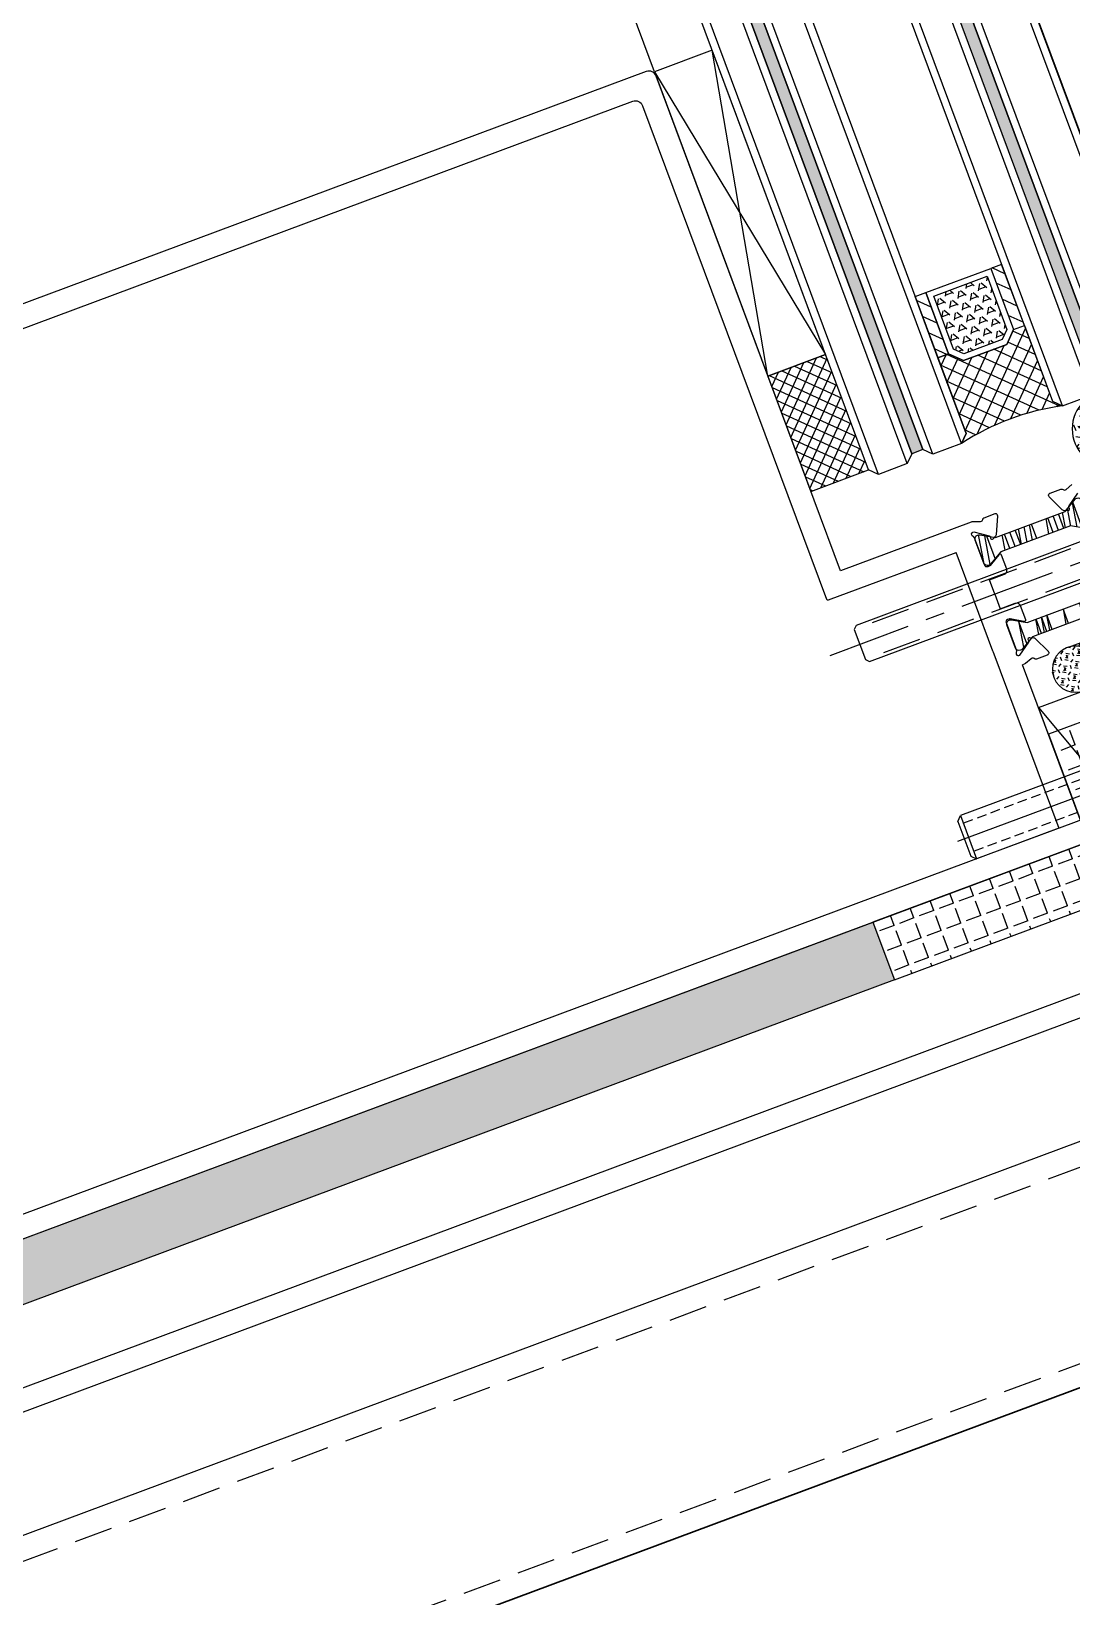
# Model space of a CAD drawing. Extents: x 12199666 to 24617114, y 1197707 to 2548648.
# Drawn here: x 12330368.5 to 12330503.7, y 1272062.9 to 1272266.3 of the extents above; entities that cross this region are included whole.
import ezdxf

# ---------------------------------------------------------------- set-up
doc = ezdxf.new("R2010")
doc.units = 0
doc.header["$LTSCALE"] = 10
doc.header["$MEASUREMENT"] = 0
for name, pattern in [('TX-PLAN-T1-F11$0$CENTER', [2, 1.25, -0.25, 0.25, -0.25]), ('TX-PLAN-T1-F11$0$CENTER2', [1.125, 0.75, -0.125, 0.125, -0.125]), ('TX-PLAN-T1-F11$0$DASHED', [0.75, 0.5, -0.25]), ('TX-PLAN-T1-F11$0$HIDDEN', [0.375, 0.25, -0.125])]:
    doc.linetypes.add(name, pattern=pattern)
for name, color, linetype in [('TX-PLAN-T1-F11$0$01', 1, 'Continuous'), ('TX-PLAN-T1-F11$0$F-Alum', 4, 'Continuous'), ('TX-PLAN-T1-F11$0$F-Bolt', 32, 'Continuous'), ('TX-PLAN-T1-F11$0$F-dashed line', 8, 'TX-PLAN-T1-F11$0$DASHED'), ('TX-PLAN-T1-F11$0$F-Glass', 5, 'Continuous'), ('TX-PLAN-T1-F11$0$F-Glazing', 8, 'Continuous'), ('TX-PLAN-T1-F11$0$F-Misc', 1, 'Continuous'), ('TX-PLAN-T1-F11$0$F-seslants', 8, 'Continuous'), ('TX-PLAN-T1-F11$0$F_MISC', 8, 'Continuous'), ('TX-PLAN-T1-F11$0$HAT', 155, 'Continuous'), ('TX-PLAN-T1-F11$0$Hatch', 8, 'Continuous'), ('TX-PLAN-T1-F11$0$Hatch @ 1 VP1', 8, 'Continuous'), ('TX-PLAN-T1-F11$0$Hatch @ 1 VPModel', 8, 'Continuous'), ('TX-PLAN-T1-F11$0$PJ', 4, 'Continuous'), ('TX-PLAN-T1-F11$0$TC', 4, 'Continuous'), ('TX-PLAN-T1-F11$0$中心线', 1, 'TX-PLAN-T1-F11$0$CENTER2'), ('TX-PLAN-T1-F11$0$虚线', 8, 'TX-PLAN-T1-F11$0$HIDDEN'), ('TX-PLAN-T1-F11$0$螺栓钉类', 241, 'Continuous')]:
    doc.layers.add(name, color=color, linetype=linetype)
doc.layers.add('TX-PLAN-T1-F11$0$_EDO-ALUMINIUM-SECTION', color=90, linetype='Continuous', lineweight=30)
doc.layers.add('TX-PLAN-T1-F11$0$幕墙线', color=114, linetype='Continuous', lineweight=30)
pattern_1 = [(30.0159999972559, (7246.22157835518, 83575.31519769797), (-1.375665006030534, 2.381185795183361), [2, -0.7500000000000002]), (120.0160000000013, (7246.22157835518, 83575.31519769797), (-2.381185795183363, -1.375665006030534), [1.999999999999999, -0.7499999999999996])]

# ---------------------------------------------------------------- blocks, each defined once
blk = doc.blocks.new('*U170')
at = {"layer": 'TX-PLAN-T1-F11$0$HAT'}
h = blk.add_hatch(dxfattribs=at)
h.set_pattern_fill('ANSI33', color=256, scale=0.8333333333333334)
h.set_pattern_definition([(45, (-71600.10462562989, -19870.70319001427), (-1.870886691889406, 1.870886691889406), []), (45, (-71598.23373812989, -19870.70319001427), (-1.870886691889406, 1.870886691889406), [1.322916666666667, -0.6614583333333337])])
edge = h.paths.add_edge_path()
edge.add_arc((5, 18.47060166783501), 19.13538936034043, 254.8530260690202, 285.14697393097975, ccw=False)
edge.add_line((0, -5.921189464667496e-16), (0, -7.911287266330572))
edge.add_arc((5, -8.171557151248035), 5.006769458742329, 2.979783772836811, 177.0202162271633, ccw=False)
edge.add_line((10, -7.911287266330572), (10, -8.881784197001252e-16))
h = blk.add_hatch(dxfattribs=at)
h.set_pattern_fill('HEX', color=256, scale=0.8333333333333334)
h.set_pattern_definition([(0, (-71600.10462562989, -19870.70319001427), (0, 1.374815), [0.79375, -1.5875]), (120, (-71600.10462562989, -19870.70319001427), (-1.190624715503903, -0.6874074999999996), [0.7937499999999992, -1.587499999999998]), (59.99999999999999, (-71599.31087562989, -19870.70319001427), (-1.190624715503903, 0.6874075000000001), [0.7937499999999998, -1.5875])])
edge = h.paths.add_edge_path()
edge.add_arc((5, -8.17155715124803), 5.006769458742329, 0, 360)
at = {"layer": 'TX-PLAN-T1-F11$0$01'}
blk.add_lwpolyline([(10, -5.921189464667496e-16, -0.1329575385010826), (0, -5.921189464667496e-16), (0, -7.911287266330572, -0.9492999147649731), (10, -7.911287266330572)], format="xyb", close=True, dxfattribs=at)
blk.add_circle((5, -8.17155715124803), 5.006769458742329, dxfattribs=at)
blk = doc.blocks.new('*U163')
at = {"linetype": 'Continuous'}
for points in [[(-39.56000000512402, 1.000000000547189), (-39.55999974921176, 715.1501505394342), (-41.07999974921176, 715.1501505388864), (-41.08000000512402, 0.9999999999995453)], [(-14.04000000000174, 1.000000001268106), (-14.03999974408948, 715.1501505401551), (-15.55999974408948, 715.150150540155), (-15.56000000000174, 1.000000001268219)]]:
    blk.add_hatch(color=4, dxfattribs=at).paths.add_polyline_path(points)
at = {"layer": 'TX-PLAN-T1-F11$0$TC'}
h = blk.add_hatch(dxfattribs=at)
h.set_pattern_fill('ANSI31', color=256, scale=0.5, style=0)
h.set_pattern_definition([(45, (41571.46289831595, 2291.421798867439), (-1.122532015133644, 1.122532015133644), [])])
h.paths.add_polyline_path([(-32.06000000512402, 19.99999538405465), (-32.06000001701294, 11.49999538405465), (-33.56000002024346, 11.49999538405465), (-33.56000000835455, 19.99999538405465)])
h = blk.add_hatch(dxfattribs=at)
h.set_pattern_fill('HONEY', color=256, scale=0.3, style=0)
h.set_pattern_definition([(0, (41571.46289831595, 2291.421798879027), (1.42875, 0.8248889999999999), [0.9524999999999999, -1.905]), (120, (41571.46289831595, 2291.421798879027), (-1.428749829302342, 0.8248892956570172), [0.9524999999999981, -1.904999999999996]), (59.99999999999999, (41571.46289831595, 2291.421798879027), (1.706976584081587e-07, 1.649778295657017), [-1.905, 0.9524999999999999])])
h.paths.add_polyline_path([(-24.89137084665388, 10.79999538405756), (-23.8599999967523, 11.83136623395914), (-23.8599999967523, 19.19999538405902), (-31.26000000836619, 19.19999538405902), (-31.26000000836619, 11.83136623395914), (-30.22862915846461, 10.79999538405756)])
h = blk.add_hatch(dxfattribs=at)
h.set_pattern_fill('ANSI31', color=256, scale=0.5, style=0)
h.set_pattern_definition([(45, (41571.46289831595, 2291.421798879027), (-1.122532015133644, 1.122532015133644), [])])
h.paths.add_polyline_path([(-23.06000000865286, 19.99999538405465), (-23.05999999676395, 11.49999538405465), (-21.55999999353342, 11.49999538405465), (-21.56000000542234, 19.99999538405465)])
h = blk.add_hatch(dxfattribs=at)
h.set_pattern_fill('ANSI31', color=256, scale=0.5, style=0)
h.set_pattern_definition([(45, (41571.46289831595, 2291.421798876314), (-1.122532015133644, 1.122532015133644), [])])
h.paths.add_polyline_path([(-23.05999999999447, 19.99999538405465), (-23.05999998811283, 11.49999538405465), (-21.55999998488231, 11.49999538405465), (-21.55999999676395, 19.99999538405465)])
h = blk.add_hatch(dxfattribs=at)
h.set_pattern_fill('ANSI37', color=256, scale=0.5, style=0)
h.set_pattern_definition([(45, (41571.46289831595, 2291.421798879027), (-1.122532015133644, 1.122532015133644), []), (135, (41571.46289831595, 2291.421798879027), (-1.122532015133644, -1.122532015133644), [])])
edge = h.paths.add_edge_path()
edge.add_line((-27.560000006521, 9.999995384054653), (-30.56000000835455, 9.999995384054653))
edge.add_line((-30.56000000835455, 9.999995384054653), (-32.06000000835455, 11.49999538405465))
edge.add_line((-32.06000000835455, 11.49999538405465), (-33.56000000512402, 11.49999538405465))
edge.add_line((-33.56000000512402, 11.49999538405465), (-33.56000000512402, 1.000000001267761))
edge.add_line((-33.56000000512402, 1.000000001267761), (-34.56000000512402, 1.267761007284207e-09))
edge.add_arc((-27.56000000688844, -31.14559677375994), 31.92253433623205, 77.33320347818409, 102.66679652181591, ccw=False)
edge.add_line((-20.56000000865286, 1.267761007284207e-09), (-21.56000000865286, 1.000000001267761))
edge.add_line((-21.56000000865286, 1.000000001267761), (-21.56000000865286, 11.49999538405465))
edge.add_line((-21.56000000865286, 11.49999538405465), (-23.06000000542234, 11.49999538405465))
edge.add_line((-23.06000000542234, 11.49999538405465), (-24.56000000542234, 9.999995384054653))
edge.add_line((-24.56000000542234, 9.999995384054653), (-27.560000006521, 9.999995384054653))
at = {"color": 4, "linetype": 'Continuous'}
for points in [[(-39.56000000512402, 1.000000000547189), (-39.55999974921176, 715.1501505394342), (-41.07999974921176, 715.1501505388864), (-41.08000000512402, 0.9999999999995453)], [(-14.04000000000174, 1.000000001268106), (-14.03999974408948, 715.1501505401551), (-15.55999974408948, 715.150150540155), (-15.56000000000174, 1.000000001268219)]]:
    blk.add_lwpolyline(points, close=True, dxfattribs=at)
at = {"layer": 'TX-PLAN-T1-F11$0$F-Glass'}
for points in [[(-49.07999974921176, 715.1501505388866), (-49.08000000512402, 0.9999999999995453), (-48.08000000512402, -4.547473508864641e-13), (-42.08000000512402, -4.547473508864641e-13), (-41.08000000512402, 0.9999999999995453), (-41.07999974921176, 715.1501505388868)], [(-33.55999974921176, 715.150150540155), (-33.56000000512402, 1.000000001267765), (-34.56000000512402, 1.267764559997886e-09), (-38.56000000512402, 5.471889608088532e-10), (-39.56000000512402, 1.000000000547189), (-39.55999974921176, 715.1501505394344)], [(-21.55999974408948, 715.150150540155), (-21.55999999999447, 1.000000001267765), (-20.55999999999447, 1.267764559997886e-09), (-16.55999999999447, 1.267764559997886e-09), (-15.55999999999447, 1.000000001267765), (-15.55999974408948, 715.150150540155)], [(-14.03999974408948, 715.1501505401551), (-14.04000000000174, 1.000000001268106), (-13.04000000000174, 1.268105620511051e-09), (-9.040000000001742, 1.988681219700084e-09), (-8.040000000001742, 1.000000001988681), (-8.03999974408948, 715.150150540876)]]:
    blk.add_lwpolyline(points, dxfattribs=at)
at = {"layer": 'TX-PLAN-T1-F11$0$PJ'}
for points in [[(-32.06000000512402, 19.99999538405465), (-32.06000001701294, 11.49999538405465), (-33.56000002024346, 11.49999538405465), (-33.56000000835455, 19.99999538405465)], [(-23.06000000865286, 19.99999538405465), (-23.05999999676395, 11.49999538405465), (-21.55999999353342, 11.49999538405465), (-21.56000000542234, 19.99999538405465)], [(-23.05999999999447, 19.99999538405465), (-23.05999998811283, 11.49999538405465), (-21.55999998488231, 11.49999538405465), (-21.55999999676395, 19.99999538405465)]]:
    blk.add_lwpolyline(points, close=True, dxfattribs=at)
at = {"layer": 'TX-PLAN-T1-F11$0$PJ', "ltscale": 3}
for points in [[(-24.55999999676395, 9.999995384054653), (-23.05999999676395, 11.49999538405465), (-23.05999999676395, 19.99999538405465), (-32.06000000835455, 19.99999538405465), (-32.06000000835455, 11.49999538405465), (-30.56000000835455, 9.999995384054653)], [(-24.89137084665388, 10.79999538405756), (-23.8599999967523, 11.83136623395914), (-23.8599999967523, 19.19999538405902), (-31.26000000836619, 19.19999538405902), (-31.26000000836619, 11.83136623395914), (-30.22862915846461, 10.79999538405756)]]:
    blk.add_lwpolyline(points, close=True, dxfattribs=at)
at = {"layer": 'TX-PLAN-T1-F11$0$PJ'}
blk.add_lwpolyline([(-27.560000006521, 9.999995384054653), (-30.56000000835455, 9.999995384054653), (-32.06000000835455, 11.49999538405465), (-33.56000000512402, 11.49999538405465), (-33.56000000512402, 1.000000001267761), (-34.56000000512402, 1.267761007284207e-09, -0.1109910802000259), (-20.56000000865286, 1.267761007284207e-09), (-21.56000000865286, 1.000000001267761), (-21.56000000865286, 11.49999538405465), (-23.06000000542234, 11.49999538405465), (-24.56000000542234, 9.999995384054653)], format="xyb", close=True, dxfattribs=at)
at = {"layer": 'TX-PLAN-T1-F11$0$TC', "color": 9, "linetype": 'Continuous'}
for p, q in [((-48.08000000512402, -4.547473508864641e-13), (-48.07999974921176, 715.1501505388866)), ((-42.08000000512402, -4.547473508864641e-13), (-42.07999974921176, 715.1501505388868)), ((-38.56000000512402, 5.471889608088532e-10), (-38.55999974921176, 715.1501505394344)), ((-34.56000000512402, 1.267764559997886e-09), (-34.55999974921176, 715.150150540155)), ((-20.55999999999447, 1.267764559997886e-09), (-20.55999974408948, 715.150150540155)), ((-16.55999999999447, 1.267764559997886e-09), (-16.55999974408948, 715.150150540155)), ((-13.04000000000174, 1.268105620511051e-09), (-13.03999974408948, 715.1501505401551)), ((-9.040000000001742, 1.988681219700084e-09), (-9.03999974408948, 715.150150540876))]:
    blk.add_line(p, q, dxfattribs=at)
blk = doc.blocks.new('*U162')
at = {"layer": 'TX-PLAN-T1-F11$0$F-Misc'}
blk.add_lwpolyline([(0, -8.000024006068998), (0, 0), (-42.21253623487424, 0), (-42.21253623487424, -8.000024006068998)], close=True, dxfattribs=at)
for points in [[(0, -8.000024006068998), (-42.21253623487424, 0)], [(-42.21253623487424, -8.000024006068998), (0, 0)]]:
    blk.add_lwpolyline(points, dxfattribs=at)
blk = doc.blocks.new('TX-PLAN-T1-F11$0$qertqtwet')
at = {"layer": 'TX-PLAN-T1-F11$0$F-Glazing'}
h = blk.add_hatch(dxfattribs=at)
h.set_pattern_fill('ANSI37', color=256, angle=270.0000000000034, style=0)
h.set_pattern_definition([(315.0000000000033, (-29614.42304775224, -25731.69154979243), (1.122532015133579, 1.122532015133709), []), (45.00000000000334, (-29614.42304775224, -25731.69154979243), (-1.122532015133709, 1.122532015133579), [])])
h.paths.add_polyline_path([(-29820.57937317537, -22812.52878940574), (-29818.8122062625, -22812.52878940575), (-29818.8122062625, -22810.33161240899, 0.323428697050681), (-29824.22649746502, -22816.97082330404), (-29822.2096299913, -22816.97082330405, -0.1185157189850159), (-29821.23881053725, -22812.93261066923, -0.2818610536571748)])
h.paths.add_polyline_path([(-29822.2096299913, -22816.97082330405), (-29824.22649746502, -22816.97082330404, 0.3560576311528728), (-29818.8122062625, -22824.46540130571), (-29818.8122062625, -22821.41285720236), (-29820.57937317537, -22821.41285720236, -0.2818610536571745), (-29821.23881053725, -22821.00903593886, -0.1185157189850159)])
at = {"color": 8, "linetype": 'TX-PLAN-T1-F11$0$DASHED'}
for p, q in [((-29818.81220626278, -22814.88745477372, -46928.13187290396), (-29758.81220626278, -22814.88745477372, -46928.13187290396)), ((-29818.81220626278, -22814.88745477372, -46928.13187290396), (-29758.81220626278, -22814.88745477372, -46928.13187290396)), ((-29818.81220626278, -22819.05412144038, -46928.13187290396), (-29758.81220626278, -22819.05412144038, -46928.13187290396)), ((-29818.81220626278, -22819.05412144038, -46928.13187290396), (-29758.81220626278, -22819.05412144038, -46928.13187290396))]:
    blk.add_line(p, q, dxfattribs=at)
at = {"color": 8, "linetype": 'TX-PLAN-T1-F11$0$CENTER'}
blk.add_line((-29825.47887292947, -22816.97078810705, -46928.13187290396), (-29754.64553959612, -22816.97078810705, -46928.13187290396), dxfattribs=at)
blk.add_line((-29825.47887292947, -22816.97078810705, -46928.13187290396), (-29754.64553959612, -22816.97078810705, -46928.13187290396), dxfattribs=at)
blk.add_arc((-29816.92428280844, -22817.39850685732, -23464.06593645198), 7.314728437362906, 104.9572881810436, 255.0427118187282)
at = {"layer": 'TX-PLAN-T1-F11$0$F-Bolt', "elevation": -46928.13187290396}
blk.add_lwpolyline([(-29820.98789410364, -22820.49255707884, 0.2099352819367999), (-29819.32357117219, -22821.47078796239), (-29818.81220753584, -22821.47078810705), (-29818.81220498975, -22812.47078810705), (-29819.3235686261, -22812.47078796277, 0.2099352819368), (-29820.98789211101, -22813.44901790502, 0.1433843212667726), (-29822.08493336194, -22816.35715081947), (-29820.79994085657, -22816.35715118109), (-29820.79994120376, -22817.58442390836), (-29822.08493370902, -22817.58442354483, 0.1433843212667727)], format="xyb", close=True, dxfattribs=at)
blk.add_lwpolyline([(-29820.98789410364, -22820.49255707884, 0.2099352819367999), (-29819.32357117219, -22821.47078796239), (-29818.81220753584, -22821.47078810705), (-29818.81220498975, -22812.47078810705), (-29819.3235686261, -22812.47078796277, 0.2099352819368), (-29820.98789211101, -22813.44901790502, 0.1433843212667726), (-29822.08493336194, -22816.35715081947), (-29820.79994085657, -22816.35715118109), (-29820.79994120376, -22817.58442390836), (-29822.08493370902, -22817.58442354483, 0.1433843212667727)], format="xyb", close=True, dxfattribs=at)
blk.add_lwpolyline([(-29818.81220626278, -22819.47078810705), (-29759.22887292947, -22819.47078810705), (-29758.81220626278, -22819.05412144038), (-29758.81220626278, -22814.88745477372), (-29759.22887292947, -22814.47078810705), (-29818.81220626278, -22814.47078810705)], dxfattribs=at)
blk.add_lwpolyline([(-29818.81220626278, -22819.47078810705), (-29759.22887292947, -22819.47078810705), (-29758.81220626278, -22819.05412144038), (-29758.81220626278, -22814.88745477372), (-29759.22887292947, -22814.47078810705), (-29818.81220626278, -22814.47078810705)], dxfattribs=at)
blk = doc.blocks.new('*U341')
at = {"layer": 'TX-PLAN-T1-F11$0$Hatch @ 1 VP1'}
h = blk.add_hatch(dxfattribs=at)
h.set_pattern_fill('M_SYNTHETIC-PISA', color=256, pattern_type=2)
h.set_pattern_definition([(80.42361603529756, (60.74734227051181, 419.571008317605), (-5.916388149900571, 0.9981739626518497), []), (80.42361603529756, (61.48689078924938, 419.4462365722735), (-5.916388149900571, 0.9981739626518497), []), (80.42361603529756, (62.22643930798695, 419.321464826942), (-5.916388149900571, 0.9981739626518497), []), (80.42361603529756, (64.44508486419966, 418.9471495909476), (-5.916388149900571, 0.9981739626518497), [])])
edge = h.paths.add_edge_path()
edge.add_arc((-6.87320508075617, -1.599999999999832), 0.5000000000000772, 270.0000000000381, 300.0000000000389, ccw=False)
edge.add_line((-6.873205080755838, -2.099999999999909), (-6.900000000000205, -2.099999999999909))
edge.add_arc((-6.900000000000205, -1.599999999999909), 0.5, 180, 270, ccw=False)
edge.add_line((-7.400000000000205, -1.599999999999909), (-7.400000000000205, 1.600000000000364))
edge.add_arc((-6.900000000000205, 1.600000000000364), 0.5, 90, 180, ccw=False)
edge.add_line((-6.900000000000205, 2.100000000000364), (-6.873205080757202, 2.099999999999909))
edge.add_arc((-6.873205080757574, 1.599999999999688), 0.5000000000002212, 59.999999999965496, 89.99999999995748, ccw=False)
edge.add_line((-6.623205080757202, 2.033012701891948), (-4.833974596215853, 1))
edge.add_line((-4.833974596215853, 1), (4.833974596215398, 1))
edge.add_line((4.833974596215398, 1), (6.623205080756748, 2.033012701891948))
edge.add_arc((6.87320508075709, 1.599999999999793), 0.5000000000001159, 90.00000000003928, 120.00000000003769, ccw=False)
edge.add_line((6.873205080756748, 2.099999999999909), (6.89999999999975, 2.100000000000364))
edge.add_arc((6.89999999999975, 1.600000000000364), 0.5, 0, 90, ccw=False)
edge.add_line((7.39999999999975, 1.600000000000364), (7.39999999999975, -1.599999999999909))
edge.add_arc((6.89999999999975, -1.599999999999909), 0.5, -90, 0, ccw=False)
edge.add_line((6.89999999999975, -2.099999999999909), (6.873205080755383, -2.099999999999909))
edge.add_arc((6.873205080755718, -1.599999999999822), 0.5000000000000873, 239.99999999996152, 269.99999999996163, ccw=False)
edge.add_line((6.623205080755383, -2.033012701891948), (4.833974596216308, -1))
edge.add_line((4.833974596216308, -1), (-4.833974596216308, -1))
edge.add_line((-4.833974596216308, -1), (-6.623205080755838, -2.033012701891948))
at = {"layer": 'TX-PLAN-T1-F11$0$Hatch @ 1 VPModel'}
h = blk.add_hatch(dxfattribs=at)
h.set_pattern_fill('M_SYNTHETIC-PISA', color=256, pattern_type=2)
h.set_pattern_definition([(90, (-9.900000006500932, 423.8302261678061), (-6, 3.673940397442059e-16), []), (90, (-9.150000006500932, 423.8302261678061), (-6, 3.673940397442059e-16), []), (90, (-8.400000006500932, 423.8302261678061), (-6, 3.673940397442059e-16), []), (90, (-6.150000006500932, 423.8302261678061), (-6, 3.673940397442059e-16), [])])
edge = h.paths.add_edge_path()
edge.add_arc((-6.87320508075617, -1.599999999999832), 0.5000000000000772, 270.0000000000381, 300.0000000000389, ccw=False)
edge.add_line((-6.873205080755838, -2.099999999999909), (-6.900000000000205, -2.099999999999909))
edge.add_arc((-6.900000000000205, -1.599999999999909), 0.5, 180, 270, ccw=False)
edge.add_line((-7.400000000000205, -1.599999999999909), (-7.400000000000205, 1.600000000000364))
edge.add_arc((-6.900000000000205, 1.600000000000364), 0.5, 90, 180, ccw=False)
edge.add_line((-6.900000000000205, 2.100000000000364), (-6.873205080757202, 2.099999999999909))
edge.add_arc((-6.873205080757574, 1.599999999999688), 0.5000000000002212, 59.999999999965496, 89.99999999995748, ccw=False)
edge.add_line((-6.623205080757202, 2.033012701891948), (-4.833974596215853, 1))
edge.add_line((-4.833974596215853, 1), (4.833974596215398, 1))
edge.add_line((4.833974596215398, 1), (6.623205080756748, 2.033012701891948))
edge.add_arc((6.87320508075709, 1.599999999999793), 0.5000000000001159, 90.00000000003928, 120.00000000003769, ccw=False)
edge.add_line((6.873205080756748, 2.099999999999909), (6.89999999999975, 2.100000000000364))
edge.add_arc((6.89999999999975, 1.600000000000364), 0.5, 0, 90, ccw=False)
edge.add_line((7.39999999999975, 1.600000000000364), (7.39999999999975, -1.599999999999909))
edge.add_arc((6.89999999999975, -1.599999999999909), 0.5, -90, 0, ccw=False)
edge.add_line((6.89999999999975, -2.099999999999909), (6.873205080755383, -2.099999999999909))
edge.add_arc((6.873205080755718, -1.599999999999822), 0.5000000000000873, 239.99999999996152, 269.99999999996163, ccw=False)
edge.add_line((6.623205080755383, -2.033012701891948), (4.833974596216308, -1))
edge.add_line((4.833974596216308, -1), (-4.833974596216308, -1))
edge.add_line((-4.833974596216308, -1), (-6.623205080755838, -2.033012701891948))
blk = doc.blocks.new('TX-PLAN-T1-F11$0$A$C455C3A01')
at = {"color": 0, "linetype": 'ByBlock'}
blk.add_lwpolyline([(-6.623205080755838, -2.033012701891948, -0.1316524975873993), (-6.873205080755838, -2.099999999999909), (-6.900000000000205, -2.099999999999909, -0.414213562373095), (-7.400000000000205, -1.599999999999909), (-7.400000000000205, 1.600000000000364, -0.414213562373095), (-6.900000000000205, 2.100000000000364), (-6.873205080757202, 2.099999999999909, -0.1316524975873601), (-6.623205080757202, 2.033012701891948), (-4.833974596215853, 1), (4.833974596215398, 1), (6.623205080756748, 2.033012701891948, -0.1316524975873888), (6.873205080756748, 2.099999999999909), (6.89999999999975, 2.100000000000364, -0.4142135623730949), (7.39999999999975, 1.600000000000364), (7.39999999999975, -1.599999999999909, -0.4142135623730951), (6.89999999999975, -2.099999999999909), (6.873205080755383, -2.099999999999909, -0.1316524975873966), (6.623205080755383, -2.033012701891948), (4.833974596216308, -1), (-4.833974596216308, -1)], format="xyb", close=True, dxfattribs=at)
at = {"layer": 'TX-PLAN-T1-F11$0$Hatch'}
blk.add_blockref('*U341', (0, 0), dxfattribs=at)
blk = doc.blocks.new('*U181')
at = {"layer": 'TX-PLAN-T1-F11$0$HAT'}
h = blk.add_hatch(dxfattribs=at)
h.set_pattern_fill('ANSI33', color=256, scale=0.5)
h.set_pattern_definition([(44.99999999999999, (-42960.06277537793, -11922.42191400856), (-1.122532015133644, 1.122532015133644), []), (44.99999999999999, (-42958.94024287794, -11922.42191400856), (-1.122532015133644, 1.122532015133644), [0.7937500000000004, -0.3968750000000002])])
edge = h.paths.add_edge_path()
edge.add_arc((3, 11.082361000701), 11.48123361620425, 254.8530260690202, 285.14697393097975, ccw=False)
edge.add_line((0, -1.77635683940025e-15), (0, -4.746772359798345))
edge.add_arc((3, -4.902934290748822), 3.004061675245397, 2.979783772836811, 177.0202162271633, ccw=False)
edge.add_line((6, -4.746772359798345), (6, -1.77635683940025e-15))
h = blk.add_hatch(dxfattribs=at)
h.set_pattern_fill('HEX', color=256, scale=0.5)
h.set_pattern_definition([(0, (-42960.06277537793, -11922.42191400856), (0, 0.8248889999999994), [0.47625, -0.9525]), (120, (-42960.06277537793, -11922.42191400856), (-0.7143748293023419, -0.4124444999999997), [0.4762499999999995, -0.9524999999999989]), (59.99999999999999, (-42959.58652537793, -11922.42191400856), (-0.7143748293023419, 0.4124444999999999), [0.4762499999999997, -0.9524999999999995])])
edge = h.paths.add_edge_path()
edge.add_arc((3, -4.902934290748819), 3.004061675245397, 0, 360)
at = {"layer": 'TX-PLAN-T1-F11$0$01'}
blk.add_lwpolyline([(6, -1.77635683940025e-15, -0.1329575385010826), (0, -1.77635683940025e-15), (0, -4.746772359798345, -0.9492999147649731), (6, -4.746772359798345)], format="xyb", close=True, dxfattribs=at)
blk.add_circle((3, -4.902934290748819), 3.004061675245397, dxfattribs=at)
blk = doc.blocks.new('*U175')
at = {"layer": 'TX-PLAN-T1-F11$0$中心线', "color": 1, "linetype": 'TX-PLAN-T1-F11$0$CENTER', "ltscale": 2.357947691000002}
blk.add_line((-2.842170943040401e-14, 30.90048662063384), (2.842170943040401e-14, -4.956409502317115), dxfattribs=at)
at = {"layer": 'TX-PLAN-T1-F11$0$虚线', "linetype": 'TX-PLAN-T1-F11$0$HIDDEN', "ltscale": 0.5}
for p, q in [((-1.948286311568523, 1.13686837721616e-13), (-1.94828631156858, 30.00000000000011)), ((1.948286311568523, 1.13686837721616e-13), (1.948286311568467, 30.00000000000011))]:
    blk.add_line(p, q, dxfattribs=at)
at = {"layer": 'TX-PLAN-T1-F11$0$螺栓钉类', "color": 241, "linetype": 'Continuous'}
for p, q in [((-2.40807576862025, 30.00000000000011), (-2.999791744951636, 29.40828402366867)), ((2.99979174495158, 29.40828402366867), (-2.999791744951636, 29.40828402366867)), ((-2.999791744951636, 1.13686837721616e-13), (-2.999791744951636, 29.40828402366867)), ((2.408075768620193, 30.00000000000011), (-2.408075768620307, 30)), ((2.408075768620193, 30.00000000000011), (2.99979174495158, 29.40828402366867)), ((2.999791744951636, 1.13686837721616e-13), (2.99979174495158, 29.40828402366867)), ((-0.9100693464279175, -1), (0.5333063006401062, 0)), ((0.2446311712265015, -1), (1.688006818294525, 0))]:
    blk.add_line(p, q, dxfattribs=at)
blk.add_lwpolyline([(4.350000023841858, 0), (4.350000023841858, -1), (-4.350000023841858, -1), (-4.350000023841858, 0)], close=True, dxfattribs=at)
blk.add_lwpolyline([(-4.75, -1), (4.75, -1), (4.75, -2.319999992847443, -0.2072557309237045), (0.6600000262260437, -4.663157165050507), (0.6600000262260437, -3.379999995231628), (-0.6600000262260437, -3.379999995231628), (-0.6600000262260437, -4.663157165050507, -0.2072557309237047), (-4.75, -2.319999992847443)], format="xyb", close=True, dxfattribs=at)
blk = doc.blocks.new('*U176')
at = {"layer": 'TX-PLAN-T1-F11$0$F-Misc'}
blk.add_lwpolyline([(0, -8), (0, 0), (-22.6862628114484, 0), (-22.6862628114484, -8)], close=True, dxfattribs=at)
for points in [[(0, -8), (-22.6862628114484, 0)], [(-22.6862628114484, -8), (0, 0)]]:
    blk.add_lwpolyline(points, dxfattribs=at)
blk = doc.blocks.new('*U193')
at = {"layer": 'TX-PLAN-T1-F11$0$F-seslants'}
h = blk.add_hatch(dxfattribs=at)
h.set_pattern_fill('ANSI37', color=256, scale=9.999999999999995, angle=30.01599999542883)
h.set_pattern_definition([(75.01599999542881, (3490.544448646251, 60834.22844893679), (-1.207497580646402, 0.3231866221443672), []), (165.0159999954287, (3490.544448646251, 60834.22844893679), (-0.3231866221443678, -1.207497580646402), [])])
h.paths.add_polyline_path([(469.7937156085391, -538.542800594063), (455.9395437089261, -546.5466697196389), (459.9414782244712, -553.4737555874599), (473.7956501238514, -545.4698864619568)])
at = {"layer": 'TX-PLAN-T1-F11$0$Hatch'}
h = blk.add_hatch(dxfattribs=at)
h.set_pattern_fill('ANGLE', color=256, scale=9.999999999999996, angle=30.01599999723185)
h.set_pattern_definition(pattern_1)
h.paths.add_polyline_path([(350.2253238288686, -354.6837878837832), (354.2542751866858, -361.6576381313353), (322.3892650641501, -380.066776734122), (322.3920172178186, -425.9033668380289), (402.0586897248868, -563.8011208046519), (395.1314504481852, -567.8031243171426), (314.3921460299753, -428.048037958506), (314.398585089948, -375.4440794177499), (343.3252546740696, -358.7324867446878), (343.3858318864368, -358.6351174034935)])
h = blk.add_hatch(dxfattribs=at)
h.set_pattern_fill('ANGLE', color=256, scale=9.999999999999996, angle=30.01599999723185)
h.set_pattern_definition(pattern_1)
h.paths.add_polyline_path([(395.1316129525658, -567.8030403436424), (414.1003057919443, -600.6366324613191), (433.9531735060737, -589.1610641976877), (429.9512389430311, -582.2339782480558), (417.0254576245788, -589.7076110518392), (402.0586998956278, -563.801105020364)])
at = {"layer": 'TX-PLAN-T1-F11$0$F-Alum'}
blk.add_line((506.3449489404447, -517.4263246265182), (1074.011602525134, -189.4724320953683), dxfattribs=at)
at = {"layer": 'TX-PLAN-T1-F11$0$F-Alum', "flags": 128}
for points in [[(53.01061472645961, -31.80457267696329), (390.065040307818, -615.223651404347)], [(27.04169836640358, -46.80740425240947), (364.0961239619646, -630.2264829897904)]]:
    blk.add_lwpolyline(points, dxfattribs=at)
at = {"layer": 'TX-PLAN-T1-F11$0$F-Alum'}
for points in [[(455.4729844129179, -567.7718404594343), (455.4729844129179, -567.7718404594343), (446.3959872892592, -552.0601956466271), (505.8266415628605, -517.7257626117789, 0.4142135629107179), (506.192285489291, -516.359635047178), (401.1615129876882, -334.5582640464709), (322.3892650641501, -380.0667758264462)], [(439.369238186162, -573.3344405092794), (418.1223877749871, -585.6092291673849), (325.3936407528818, -425.1025364142552), (325.3857700543012, -381.800288240629), (399.198695463594, -339.1568885540619, -0.4142135618083592), (400.5648230256047, -339.522532479692), (502.0939028023276, -515.2627032643359, -0.4142135629305874), (501.7282588758972, -516.6288308289368), (442.4707817491144, -550.8632155012601, 0.4142135623737295), (442.397652963642, -551.1364410138922), (451.2549298969097, -566.4678058499121)], [(309.3460307866335, -439.5040731506597), (405.3548687912989, -605.6890643946535), (437.1462707237806, -587.3224317001004), (438.6470144910272, -589.9200927575439), (435.1871296027675, -591.9189461415081), (435.1871296027675, -591.9189461415081), (404.2579426011071, -609.7874283735582), (306.4801450439263, -440.5405095017923, -0.1317235220179792), (306.3460307864007, -440.0402676794038), (306.3460307864007, -376.5853972057666), (335.2009771130979, -359.9152406854846), (336.701702574268, -362.5128979166475), (309.3460307866335, -378.3168895531417), (309.3460307866335, -439.5040731506597)], [(461.4837110906374, -580.7682579129614), (459.6484452183358, -579.9007907893683, 0.2679490000005528), (459.4491181105841, -579.9171837403846), (459.3052260989789, -580.0168249688431, -0.2679490000020771), (459.1058990557212, -580.033217843622, -0.06554300000006809), (459.0620118931402, -580.0049362098362, -0.1989119999981508), (458.9920387926977, -579.8687920153898), (458.949874198297, -579.3560984327341, -0.176326999998284), (459.0040189030115, -579.158158160848), (460.3761325448286, -577.2201444572711, -0.02182000000030324), (460.3921727570705, -577.1994643999496, -0.414214000003529), (460.8150092749856, -577.16468971016, -0.08748899999878039), (460.8815638804808, -577.2448508192174), (461.6254686759785, -578.5489749854896, -0.2637250000033299), (461.6262621562928, -578.8448641096329, 0.3595080000004977), (461.6936102539767, -579.2209144837834), (462.4485554799903, -579.8611204480549, -0.08610609256696022)]]:
    blk.add_lwpolyline(points, format="xyb", dxfattribs=at)
for points in [[(322.3892650641501, -380.066776734122), (322.3920172178186, -425.9033668380289), (405.9924112183508, -570.6101344211784)], [(405.992411069572, -570.610134214352), (405.9924110961147, -570.6101342096663), (417.0254560769536, -589.7076119458216), (438.272306634346, -577.4328233589913)]]:
    blk.add_lwpolyline(points, dxfattribs=at)
at = {"layer": 'TX-PLAN-T1-F11$0$F-Alum', "elevation": 5.456350682723838e-07}
for points in [[(439.3692381870933, -573.334440508741), (439.3745454982854, -573.3313743543258), (451.2549298978411, -566.4678058493591), (451.2549298978411, -566.4678058493591)], [(439.369238186162, -573.3344405092794), (439.3745454973541, -573.3313743549224), (451.2549298969097, -566.4678058499121), (451.2549298969097, -566.4678058499121)]]:
    blk.add_lwpolyline(points, dxfattribs=at)
for points in [[(446.7262194724753, -572.3488990897604), (448.4577672851738, -571.3485446711566), (449.4958720416762, -573.1454358389747, 0.4142135623730951), (450.1789358237293, -573.3282578006183), (451.8788952699397, -572.3461526971369, 0.4142139999991469), (451.9520240547135, -572.0729271842865, 0.1378520000003556), (451.8745500897057, -571.9973597283242), (450.3123821902554, -571.146045231566, -0.1378520000001151), (450.1961709945463, -571.0326940178347), (450.0856546703726, -570.8413975172152, -0.4142139999998129), (450.195347847417, -570.4315592479834), (453.531420664629, -568.504234365857, 0.2134220000000366), (453.6750144229736, -568.3057883188012, -0.2134220000006896), (453.8186081810854, -568.1073422717454, -0.5206607007358245), (454.2641236812342, -568.3150176233466), (454.0988692601677, -570.3382306643034, -0.2679490000006816), (453.985100844875, -570.5027200936893), (453.8269048011862, -570.5776019819314, 0.2679490000005901), (453.7131364839152, -570.7420913934329, 0.0655429999996988), (453.7157146404497, -570.7942381763714, 0.1989120000004778), (453.7987042716704, -570.9228624259995), (454.2217911405023, -571.2154885767523, 0.1763269999993696), (454.4203138523735, -571.2674571549869), (456.7846169366967, -571.0468582261528, 0.02182000000013751), (456.810544510372, -571.0432925423956, 0.4142139999995563), (457.0518836900592, -570.6943578774808, 0.0874890000002171), (457.0156848651823, -570.5966595456994), (456.25750873168, -569.3007802550856, 0.2637250000000688), (456.0015750019811, -569.1522914358793, -0.3595079999993098), (455.7094423312228, -568.9061042045505), (455.5319364122115, -567.9322984643804, 0.086106092567218), (455.4729844138492, -567.7718404587504), (455.4729844138492, -567.7718404587504)], [(446.726219471544, -572.3488990903134), (448.4577672842424, -571.348544671695), (449.4958720407449, -573.1454358394985, 0.4142135623730951), (450.1789358227979, -573.3282578011567), (451.8788952690084, -572.3461526976607, 0.4142139999991469), (451.9520240537822, -572.0729271848686, 0.1378520000003556), (451.8745500887744, -571.9973597289063), (450.3123821893241, -571.1460452321189, -0.1378520000001151), (450.1961709936149, -571.0326940183731), (450.0856546692085, -570.8413975177391, -0.4142139999998129), (450.1953478462528, -570.4315592485364), (453.5314206636976, -568.50423436641, 0.2134220000000366), (453.6750144220423, -568.3057883193542, -0.2134220000006896), (453.8186081801541, -568.107342272313, -0.5206607007358245), (454.2641236803029, -568.3150176238851), (454.0988692592364, -570.3382306648418, -0.2679490000006816), (453.9851008439437, -570.5027200942277), (453.8269048002549, -570.5776019824989, 0.2679490000005901), (453.7131364829838, -570.7420913939714, 0.0655429999996988), (453.7157146395184, -570.7942381768953, 0.1989120000004778), (453.7987042707391, -570.9228624265525), (454.221791139571, -571.2154885772761, 0.1763269999993696), (454.4203138514422, -571.2674571554962), (456.7846169357654, -571.0468582266767, 0.02182000000013751), (456.8105445094407, -571.0432925429632, 0.4142139999995563), (457.051883688895, -570.6943578780483, 0.0874890000002171), (457.0156848642509, -570.5966595462378), (456.2575087307487, -569.300780255624, 0.2637250000000688), (456.0015750010498, -569.1522914364468, -0.3595079999993098), (455.7094423302915, -568.906104205118), (455.5319364112802, -567.9322984649043, 0.086106092567218), (455.472984412685, -567.7718404592597), (455.472984412685, -567.7718404592597)], [(446.7262194724753, -572.3488990897604), (444.9946716600098, -573.3492535084224), (446.0327764165122, -575.1461446762551, -0.4142135623730951), (445.8499544546939, -575.8292084582936), (444.1499950084835, -576.8113135617459, -0.4142139999991469), (443.8767694956623, -576.7381847770594, -0.1378520000003556), (443.8500045707915, -576.6333215593477), (443.8928352121729, -574.8547630264075, 0.1378520000001151), (443.8526879230049, -574.6974679699197), (443.7421715985984, -574.5061714693584, 0.4142139999998129), (443.3323333293665, -574.3964782923431), (439.9962605121545, -576.323803174455, -0.2134220000000366), (439.7526183896698, -576.3490720727423, 0.2134220000006896), (439.5089762674179, -576.3743409710587, 0.5206607007358245), (439.4663441348821, -576.8640302743588), (441.3016100071836, -577.7314973979373, 0.2679490000006816), (441.5009371151682, -577.7151044468774), (441.6448291267734, -577.6154632184334, -0.2679490000005901), (441.8441561697982, -577.5990703436837, -0.0655429999996988), (441.8880433326121, -577.6273519773677, -0.1989120000004778), (441.9580164330546, -577.7634961718868), (442.0001810274553, -578.2761897545861, -0.1763269999993696), (441.946036322508, -578.4741300264141), (440.5739226806909, -580.4121437300637, -0.02182000000013751), (440.5578824686818, -580.4328237873851, -0.4142139999995563), (440.1350459507667, -580.4675984771311, -0.0874890000002171), (440.0684913450386, -580.3874373680883), (439.3245865497738, -579.0833132018452, -0.2637250000000688), (439.3237930692267, -578.7874240776437, 0.3595079999993098), (439.2564449717756, -578.4113737035368), (438.501499745762, -577.7711677392508, -0.086106092567218), (438.3919417306315, -577.6399459762615), (438.2723073321395, -577.4328245645884)], [(446.726219471544, -572.3488990903134), (444.9946716590784, -573.3492535089608), (446.0327764155809, -575.1461446767935, -0.4142135623730951), (445.8499544537626, -575.8292084588029), (444.1499950075522, -576.8113135623134, -0.4142139999991469), (443.876769494731, -576.7381847776269, -0.1378520000003556), (443.8500045698602, -576.6333215598861), (443.8928352112416, -574.8547630269604, 0.1378520000001151), (443.8526879220735, -574.6974679704726), (443.742171597667, -574.5061714698822, 0.4142139999998129), (443.3323333284352, -574.3964782928524), (439.9962605112232, -576.3238031749788, -0.2134220000000366), (439.7526183887385, -576.3490720733244, 0.2134220000006896), (439.5089762664866, -576.3743409715971, 0.5206607007358245), (439.4663441339508, -576.8640302748827), (441.3016100062523, -577.7314973984612, 0.2679490000006816), (441.5009371142369, -577.7151044474012), (441.6448291258421, -577.6154632189573, -0.2679490000005901), (441.8441561688669, -577.5990703442076, -0.0655429999996988), (441.8880433316808, -577.6273519779352, -0.1989120000004778), (441.9580164318904, -577.7634961724398), (442.0001810265239, -578.27618975511, -0.1763269999993696), (441.9460363215767, -578.474130026967), (440.5739226797596, -580.4121437306312, -0.02182000000013751), (440.5578824677505, -580.432823787909, -0.4142139999995563), (440.1350459496025, -580.4675984776404, -0.0874890000002171), (440.0684913441073, -580.387437368583), (439.3245865488425, -579.083313202369, -0.2637250000000688), (439.3237930682953, -578.7874240781966, 0.3595079999993098), (439.2564449706115, -578.4113737041043), (438.5014997448307, -577.7711677398038, -0.086106092567218), (438.3919417297002, -577.6399459767854), (438.2723073312081, -577.4328245651268)]]:
    blk.add_lwpolyline(points, format="xyb", dxfattribs=at)
at = {"layer": 'TX-PLAN-T1-F11$0$F-dashed line', "flags": 128}
for points in [[(50.2786876456812, -33.38286887168942), (387.3331132275052, -616.8019476004993)], [(29.57848780532368, -45.34184349645511), (366.632913393667, -628.760922236208)]]:
    blk.add_lwpolyline(points, dxfattribs=at)
at = {"layer": 'TX-PLAN-T1-F11$0$F-seslants'}
blk.add_lwpolyline([(469.7937156085391, -538.542800594063), (455.9395437089261, -546.5466697196389), (459.9414782244712, -553.4737555874599), (473.7956501238514, -545.4698864619568)], close=True, dxfattribs=at)
at = {"layer": 'TX-PLAN-T1-F11$0$Hatch'}
for points in [[(350.2253238288686, -354.6837878837832), (354.2542751866858, -361.6576381313353), (322.3892650641501, -380.066776734122), (322.3920172178186, -425.9033668380289), (402.0586897248868, -563.8011208046519), (395.1314504481852, -567.8031243171426), (314.3921460299753, -428.048037958506), (314.398585089948, -375.4440794177499), (343.3252546740696, -358.7324867446878), (343.3858318864368, -358.6351174034935), (350.2253238288686, -354.6837878837832), (350.2253238288686, -354.6837878837832)], [(395.1316129525658, -567.8030403436424), (414.1003057919443, -600.6366324613191), (433.9531735060737, -589.1610641976877), (429.9512389430311, -582.2339782480558), (417.0254576245788, -589.7076110518392), (402.0586998956278, -563.801105020364), (395.1316129525658, -567.8030403436424)]]:
    blk.add_lwpolyline(points, dxfattribs=at)
at = {"layer": 'TX-PLAN-T1-F11$0$F_MISC', "xscale": -1}
for name, p, rotation in [('*U163', (455.0536482434254, -547.0122760293452), 300.0159999954287), ('*U170', (470.1903338946868, -593.2032168353762, -7.751101684824493e-07), 210.0159999748984), ('*U176', (437.1462681673001, -587.3224272751977), 210.0159999543231), ('*U181', (438.7231108162086, -590.0518104999501, -4.506888568539212e-07), 210.0159999748984)]:
    blk.add_blockref(name, p, dxfattribs=dict(at, rotation=rotation))
at = {"layer": 'TX-PLAN-T1-F11$0$F_MISC'}
for name, p, rotation in [('*U162', (473.7956621800549, -545.4699073303491), 210.0159999954284), ('TX-PLAN-T1-F11$0$qertqtwet', (-34206.12903104257, 13797.59694571102, 46928.13187290396), 120.0159999954234), ('*U175', (429.7242123964243, -599.6945455227251), 30.01599997489868)]:
    blk.add_blockref(name, p, dxfattribs=dict(at, rotation=rotation))
at = {"layer": 'TX-PLAN-T1-F11$0$F_MISC', "extrusion": (1.06202147336387e-06, 6.135538778012396e-07, 0.9999999999992478), "rotation": 120.0160000284702}
for p in [(455.5656043903196, -575.8752025064452, 0.00013048999074151), (445.3665170550629, -581.7674464329527, 0.0001160431318729056)]:
    blk.add_blockref('TX-PLAN-T1-F11$0$A$C455C3A01', p, dxfattribs=at)
blk = doc.blocks.new('TX-PLAN-T1-F11$0$A$C21521A5F')
at = {"rotation": 90}
blk.add_blockref('*U193', (388.7170751225203, 16760.21975712478, 0.0004146164392175001), dxfattribs=at)
blk = doc.blocks.new('TX-PLAN-T1-F11$0$标准层幕墙0118')
at = {"color": 3}
blk.add_blockref('TX-PLAN-T1-F11$0$A$C21521A5F', (32561.28292488377, 9139.780242875713, -0.0004146164392174988), dxfattribs=at)
blk = doc.blocks.new('TX-PLAN-T1-F11')
at = {"layer": 'TX-PLAN-T1-F11$0$幕墙线'}
blk.add_lwpolyline([(12329700.54685304, 1283702.110053292), (12329644.955806, 1282905.173489752), (12330706.20136303, 1282539.133697919), (12330445.71699306, 1281783.921049892), (12331375.62636058, 1281155.036458158), (12330928.09412397, 1280493.286393544), (12331662.9603816, 1279644.641093719), (12331059.04014865, 1279121.689276596), (12331047.113034, 1279113.205716431), (12331559.58948348, 1278133.905957235), (12330853.23911021, 1277764.267279054), (12331306.82136707, 1276547.21390761), (12330603.69691024, 1276285.170727753), (12331057.2778674, 1275068.116871655), (12330354.15341066, 1274806.073691552), (12330807.73036959, 1273589.018345658), (12330104.6099109, 1273326.976655842), (12330558.18686992, 1272109.921309703), (12329855.06641123, 1271847.879619886), (12330308.64337025, 1270630.824273747), (12329605.52291165, 1270368.782583686), (12330059.10386872, 1269151.728727833), (12329355.97941197, 1268889.68554773), (12329809.55637091, 1267672.630201836)], dxfattribs=at)
at = {"layer": 'TX-PLAN-T1-F11$0$_EDO-ALUMINIUM-SECTION', "rotation": 350.4236156863823}
blk.add_blockref('TX-PLAN-T1-F11$0$标准层幕墙0118', (12293055.45042718, 1251790.443008234), dxfattribs=at)

msp = doc.modelspace()

# ---------------------------------------------------------------- block references
msp.add_blockref('TX-PLAN-T1-F11', (0, 0))

doc.saveas('drawing.dxf')
